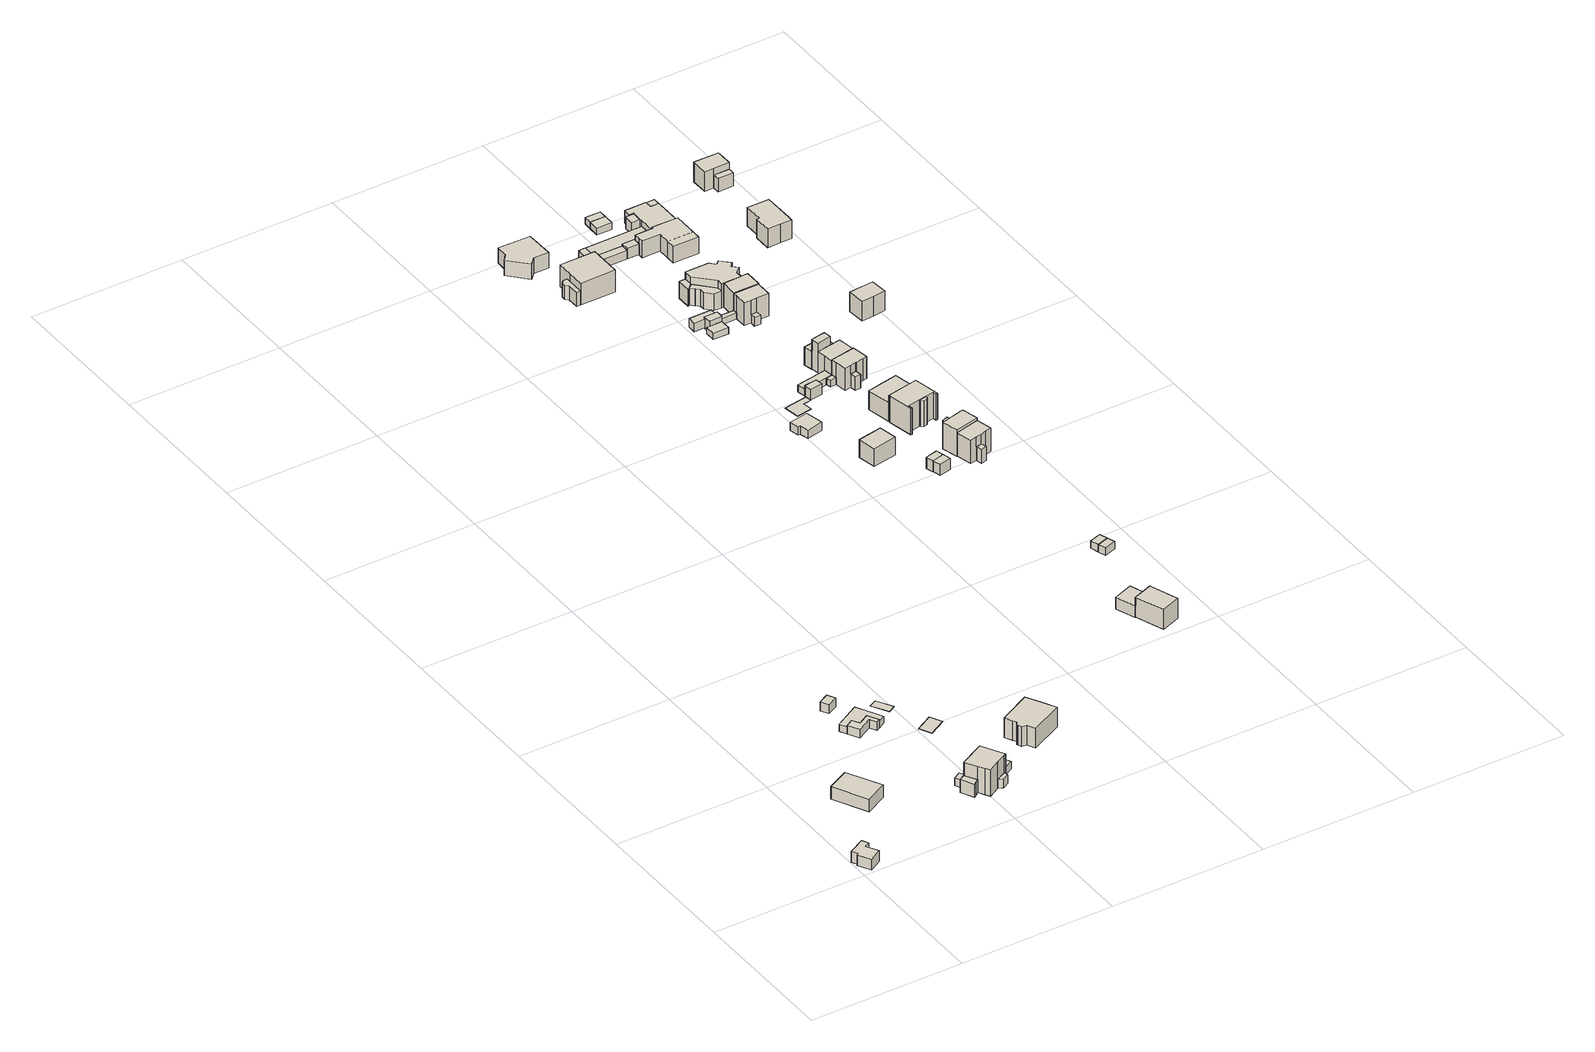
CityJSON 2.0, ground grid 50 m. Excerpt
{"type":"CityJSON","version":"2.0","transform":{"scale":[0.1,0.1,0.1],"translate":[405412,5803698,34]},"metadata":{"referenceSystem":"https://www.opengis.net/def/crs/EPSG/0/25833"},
"CityObjects":{
"building1":{"type":"Building","attributes":{"Gemeindeschluessel":"11000009","BezugspunktDach":"2200","function":"31001_1010","measuredHeight":3.63,"storeysAboveGround":1},"address":[{"country":"Germany","locality":"Berlin","thoroughfareNumber":"206","thoroughfareName":"Waldstraße"}],"geometry":[{"type":"Solid","lod":"1","boundaries":[[[[0,1,2,3,4,5,6,7]],[[8,9,10,11,12,13,14,15]],[[8,15,7,6]],[[9,8,6,5]],[[10,9,5,4]],[[11,10,4,3]],[[12,11,3,2]],[[13,12,2,1]],[[14,13,1,0]],[[15,14,0,7]]]]}]},
"building2":{"type":"Building","attributes":{"Gemeindeschluessel":"11000009","BezugspunktDach":"2200","function":"31001_1010","measuredHeight":5.24,"storeysAboveGround":1},"address":[{"country":"Germany","locality":"Berlin","thoroughfareNumber":"202A","thoroughfareName":"Waldstraße"}],"geometry":[{"type":"Solid","lod":"1","boundaries":[[[[16,17,18,19]],[[20,21,22,23]],[[20,23,19,18]],[[21,20,18,17]],[[22,21,17,16]],[[23,22,16,19]]]]}]},
"building3":{"type":"Building","attributes":{"Gemeindeschluessel":"11000009","BezugspunktDach":"2200","function":"51009_1610","measuredHeight":2.71,"storeysAboveGround":0},"address":[{"country":"Germany","locality":"Berlin"}],"geometry":[{"type":"Solid","lod":"1","boundaries":[[[[24,25,26,27]],[[28,29,30,31]],[[28,31,27,26]],[[29,28,26,25]],[[30,29,25,24]],[[31,30,24,27]]]]}]},
"building4":{"type":"Building","attributes":{"Gemeindeschluessel":"11000009","BezugspunktDach":"2200","function":"51009_1610","measuredHeight":2.92,"storeysAboveGround":0},"address":[{"country":"Germany","locality":"Berlin"}],"geometry":[{"type":"Solid","lod":"1","boundaries":[[[[32,33,34,35,36,37,38,39]],[[40,41,42,43,44,45,46,47]],[[40,47,39,38]],[[41,40,38,37]],[[42,41,37,36]],[[43,42,36,35]],[[44,43,35,34]],[[45,44,34,33]],[[46,45,33,32]],[[47,46,32,39]]]]}]},
"building5":{"type":"Building","attributes":{"Gemeindeschluessel":"11000009","function":"31001_1010"},"address":[{"country":"Germany","locality":"Berlin","thoroughfareNumber":"202","thoroughfareName":"Waldstraße"}],"children":["building5-1","building5-2","building5-3"]},
"building5-1":{"type":"BuildingPart","attributes":{"BezugspunktDach":"2200","measuredHeight":10.63,"storeysAboveGround":2},"parents":["building5"],"geometry":[{"type":"MultiSurface","lod":"1","boundaries":[[[48,49,50,51,52,53,54,55,56,57,58]],[[29,59,60,61,62,63,64,65,66,67,30]],[[29,30,58,57]],[[59,29,57,56]],[[60,59,56,55]],[[61,60,55,54]],[[62,61,54,53]],[[68,69,53,52]],[[63,62,70,71]],[[64,63,52,51]],[[65,64,51,50]],[[66,65,50,49]],[[67,66,49,48]],[[72,73,67,30,74,30,67,48,58]],[[71,70,69,68]],[[74,30,67,73,72]]]}]},
"building5-2":{"type":"BuildingPart","attributes":{"BezugspunktDach":"2200","measuredHeight":3,"storeysAboveGround":2},"parents":["building5"],"geometry":[{"type":"MultiSurface","lod":"1","boundaries":[[[75,76,69,77]],[[70,78,79,80]],[[80,77,68,71]],[[78,70,69,76]],[[79,78,76,75]],[[80,79,75,77]],[[71,68,69,70]]]}]},
"building5-3":{"type":"BuildingPart","attributes":{"BezugspunktDach":"2200","measuredHeight":6,"storeysAboveGround":2},"parents":["building5"],"geometry":[{"type":"Solid","lod":"1","boundaries":[[[[81,82,73,72,83]],[[30,67,84,85,86]],[[30,86,83,72]],[[84,67,73,82]],[[85,84,82,81]],[[86,85,81,83]],[[30,72,73,67]]]]}]},
"building6":{"type":"Building","attributes":{"Gemeindeschluessel":"11000009","BezugspunktDach":"2200","function":"31001_2000","measuredHeight":2.37,"storeysAboveGround":1},"address":[{"country":"Germany","locality":"Berlin","thoroughfareNumber":"2 (2)","thoroughfareName":"Hirtenfließ"}],"geometry":[{"type":"Solid","lod":"1","boundaries":[[[[87,88,89,90,91,92,93,94]],[[95,96,43,42,41,40,47,97]],[[95,97,94,93]],[[96,95,93,92]],[[43,96,92,91]],[[42,43,91,90]],[[41,42,90,89]],[[40,41,89,88]],[[47,40,88,87]],[[97,47,87,94]]]]}]},
"building7":{"type":"Building","attributes":{"Gemeindeschluessel":"11000009","BezugspunktDach":"2200","function":"31001_2000","measuredHeight":3,"storeysAboveGround":1},"address":[{"country":"Germany","locality":"Berlin","thoroughfareNumber":"2 (4)","thoroughfareName":"Hirtenfließ"}],"geometry":[{"type":"Solid","lod":"1","boundaries":[[[[98,99,100,101]],[[102,103,104,105]],[[102,105,101,100]],[[103,102,100,99]],[[104,103,99,98]],[[105,104,98,101]]]]}]},
"building8":{"type":"Building","attributes":{"Gemeindeschluessel":"11000009","BezugspunktDach":"2200","function":"31001_2463","measuredHeight":2.67,"storeysAboveGround":1},"address":[{"country":"Germany","locality":"Berlin","thoroughfareNumber":"202 (1)","thoroughfareName":"Waldstraße"}],"geometry":[{"type":"Solid","lod":"1","boundaries":[[[[106,107,108,109]],[[110,111,112,113]],[[110,113,109,108]],[[111,110,108,107]],[[112,111,107,106]],[[113,112,106,109]]]]}]},
"building9":{"type":"Building","attributes":{"Gemeindeschluessel":"11000009","BezugspunktDach":"2200","function":"31001_2000","measuredHeight":0.127,"storeysAboveGround":1},"address":[{"country":"Germany","locality":"Berlin","thoroughfareNumber":"2 (3)","thoroughfareName":"Hirtenfließ"}],"geometry":[{"type":"Solid","lod":"1","boundaries":[[[[114,115,116,117]],[[118,119,120,121]],[[118,121,117,116]],[[119,118,116,115]],[[120,119,115,114]],[[121,120,114,117]]]]}]},
"building10":{"type":"Building","attributes":{"Gemeindeschluessel":"11000009","BezugspunktDach":"2200","function":"31001_1010","measuredHeight":0.191,"storeysAboveGround":1},"address":[{"country":"Germany","locality":"Berlin","thoroughfareNumber":"200","thoroughfareName":"Waldstraße"}],"geometry":[{"type":"Solid","lod":"1","boundaries":[[[[122,123,124,125]],[[126,127,128,129]],[[126,129,125,124]],[[127,126,124,123]],[[128,127,123,122]],[[129,128,122,125]]]]}]},
"building11":{"type":"Building","attributes":{"Gemeindeschluessel":"11000009","BezugspunktDach":"2200","function":"31001_1010","measuredHeight":8.67,"storeysAboveGround":1},"address":[{"country":"Germany","locality":"Berlin","thoroughfareNumber":"200A","thoroughfareName":"Waldstraße"}],"geometry":[{"type":"Solid","lod":"1","boundaries":[[[[130,131,132,133,134,135,136,137,138,139,140,141]],[[142,143,144,145,146,147,148,149,150,151,152,153]],[[142,153,141,140]],[[143,142,140,139]],[[144,143,139,138]],[[145,144,138,137]],[[146,145,137,136]],[[147,146,136,135]],[[148,147,135,134]],[[149,148,134,133]],[[150,149,133,132]],[[151,150,132,131]],[[152,151,131,130]],[[153,152,130,141]]]]}]},
"building12":{"type":"Building","attributes":{"Gemeindeschluessel":"11000009","function":"31001_2423"},"address":[{"country":"Germany","locality":"Berlin","thoroughfareNumber":"198","thoroughfareName":"Waldstraße"}],"children":["building12-1","building12-2"]},
"building12-1":{"type":"BuildingPart","attributes":{"BezugspunktDach":"2200","measuredHeight":6.82,"storeysAboveGround":2},"parents":["building12"],"geometry":[{"type":"MultiSurface","lod":"1","boundaries":[[[154,155,156,157]],[[158,159,160,161]],[[162,163,157,156]],[[159,158,156,155]],[[160,159,155,154]],[[161,160,154,157]],[[164,158,161,163,162]]]}]},
"building12-2":{"type":"BuildingPart","attributes":{"BezugspunktDach":"2200","measuredHeight":3.92,"storeysAboveGround":2},"parents":["building12"],"geometry":[{"type":"MultiSurface","lod":"1","boundaries":[[[163,162,165,166]],[[167,168,169,170]],[[167,170,166,165]],[[168,167,165,162]],[[169,168,158,161]],[[170,169,163,166]],[[161,158,162,163]]]}]},
"building13":{"type":"Building","attributes":{"Gemeindeschluessel":"11000009","BezugspunktDach":"2200","function":"31001_2000","measuredHeight":2.81,"storeysAboveGround":1},"address":[{"country":"Germany","locality":"Berlin","thoroughfareNumber":"21A (1)","thoroughfareName":"Fichtengrund"}],"geometry":[{"type":"Solid","lod":"1","boundaries":[[[[171,172,173,174,175,176]],[[177,178,179,180,181,182]],[[177,182,176,175]],[[178,177,175,174]],[[179,178,174,173]],[[180,179,173,172]],[[181,180,172,171]],[[182,181,171,176]]]]}]},
"building14":{"type":"Building","attributes":{"Gemeindeschluessel":"11000009","BezugspunktDach":"2200","function":"31001_2463","measuredHeight":6.1,"storeysAboveGround":1},"address":[{"country":"Germany","locality":"Berlin","thoroughfareNumber":"22 (1)","thoroughfareName":"Fichtengrund"}],"geometry":[{"type":"Solid","lod":"1","boundaries":[[[[183,184,185,186]],[[187,188,189,190]],[[187,190,186,185]],[[188,187,185,184]],[[189,188,184,183]],[[190,189,183,186]]]]}]},
"building15":{"type":"Building","attributes":{"Gemeindeschluessel":"11000009","BezugspunktDach":"2200","function":"31001_1010","measuredHeight":5.32,"storeysAboveGround":1},"address":[{"country":"Germany","locality":"Berlin","thoroughfareNumber":"16A","thoroughfareName":"Fichtengrund"}],"geometry":[{"type":"Solid","lod":"1","boundaries":[[[[191,192,193,194,195,196,197]],[[198,199,200,201,202,203,204]],[[198,204,197,196]],[[199,198,196,195]],[[200,199,195,194]],[[201,200,194,193]],[[202,201,193,192]],[[203,202,192,191]],[[204,203,191,197]]]]}]},
"building16":{"type":"Building","attributes":{"Gemeindeschluessel":"11000009","BezugspunktDach":"2200","function":"31001_2000","measuredHeight":0.109,"storeysAboveGround":1},"address":[{"country":"Germany","locality":"Berlin","thoroughfareNumber":"21 (2)","thoroughfareName":"Fichtengrund"}],"geometry":[{"type":"Solid","lod":"1","boundaries":[[[[205,206,207,208,209,210]],[[211,212,213,214,215,216]],[[211,216,210,209]],[[212,211,209,208]],[[213,212,208,207]],[[214,213,207,206]],[[215,214,206,205]],[[216,215,205,210]]]]}]},
"building17":{"type":"Building","attributes":{"Gemeindeschluessel":"11000009","BezugspunktDach":"2200","function":"31001_2000","measuredHeight":4.92,"storeysAboveGround":1},"address":[{"country":"Germany","locality":"Berlin","thoroughfareNumber":"23 (1)","thoroughfareName":"Fichtengrund"}],"geometry":[{"type":"Solid","lod":"1","boundaries":[[[[217,218,219,220]],[[221,222,223,224]],[[221,224,220,219]],[[222,221,219,218]],[[223,222,218,217]],[[224,223,217,220]]]]}]},
"building18":{"type":"Building","attributes":{"Gemeindeschluessel":"11000009","BezugspunktDach":"2200","function":"31001_2000","measuredHeight":4.8,"storeysAboveGround":1},"address":[{"country":"Germany","locality":"Berlin","thoroughfareNumber":"22A (1)","thoroughfareName":"Fichtengrund"}],"geometry":[{"type":"Solid","lod":"1","boundaries":[[[[225,226,227,228]],[[229,230,231,232]],[[229,232,228,227]],[[230,229,227,226]],[[231,230,226,225]],[[232,231,225,228]]]]}]},
"building19":{"type":"Building","attributes":{"Gemeindeschluessel":"11000009","BezugspunktDach":"2200","function":"31001_2000","measuredHeight":2.54,"storeysAboveGround":1},"address":[{"country":"Germany","locality":"Berlin","thoroughfareNumber":"24 (1)","thoroughfareName":"Fichtengrund"}],"geometry":[{"type":"Solid","lod":"1","boundaries":[[[[233,234,235,236]],[[237,238,239,240]],[[237,240,236,235]],[[238,237,235,234]],[[239,238,234,233]],[[240,239,233,236]]]]}]},
"building20":{"type":"Building","attributes":{"Gemeindeschluessel":"11000009","BezugspunktDach":"2200","function":"31001_2000","measuredHeight":2.63,"storeysAboveGround":1},"address":[{"country":"Germany","locality":"Berlin","thoroughfareNumber":"25 (1)","thoroughfareName":"Fichtengrund"}],"geometry":[{"type":"Solid","lod":"1","boundaries":[[[[241,242,234,233]],[[243,244,245,246]],[[243,246,233,234]],[[244,243,234,242]],[[245,244,242,241]],[[246,245,241,233]]]]}]},
"building21":{"type":"Building","attributes":{"Gemeindeschluessel":"11000009","function":"31001_1010"},"address":[{"country":"Germany","locality":"Berlin","thoroughfareNumber":"17A","thoroughfareName":"Fichtengrund"}],"children":["building21-1","building21-2"]},
"building21-1":{"type":"BuildingPart","attributes":{"BezugspunktDach":"2200","measuredHeight":9.99,"storeysAboveGround":1},"parents":["building21"],"geometry":[{"type":"Solid","lod":"1","boundaries":[[[[247,248,249,250,251,252]],[[253,254,255,256,257,258]],[[259,260,258,252,251]],[[254,253,261,262,259,251,250]],[[255,254,250,249]],[[256,255,249,248]],[[257,256,248,247]],[[258,257,247,252]],[[253,258,260,259]],[[259,262,261,253]]]]}]},
"building21-2":{"type":"BuildingPart","attributes":{"BezugspunktDach":"2200","measuredHeight":4.88,"storeysAboveGround":1},"parents":["building21"],"geometry":[{"type":"MultiSurface","lod":"1","boundaries":[[[263,264,260,262,265,266,267]],[[268,269,261,258,270,271,272]],[[268,272,267,266]],[[269,268,266,265]],[[261,269,265,262]],[[270,258,260,264]],[[271,270,264,263]],[[272,271,263,267]],[[258,253,259,260]],[[261,262,259,253]]]}]},
"building22":{"type":"Building","attributes":{"Gemeindeschluessel":"11000009","BezugspunktDach":"2200","function":"31001_2000","measuredHeight":4.64,"storeysAboveGround":1},"address":[{"country":"Germany","locality":"Berlin","thoroughfareNumber":"21 (3)","thoroughfareName":"Fichtengrund"}],"geometry":[{"type":"Solid","lod":"1","boundaries":[[[[273,274,275,276,277]],[[278,279,280,281,282]],[[278,282,277,276]],[[279,278,276,275]],[[280,279,275,274]],[[281,280,274,273]],[[282,281,273,277]]]]}]},
"building23":{"type":"Building","attributes":{"Gemeindeschluessel":"11000009","BezugspunktDach":"2200","function":"31001_2000","measuredHeight":2.38,"storeysAboveGround":1},"address":[{"country":"Germany","locality":"Berlin","thoroughfareNumber":"20 (1)","thoroughfareName":"Fichtengrund"}],"geometry":[{"type":"Solid","lod":"1","boundaries":[[[[283,284,285,286,287,288]],[[289,290,291,278,282,292]],[[289,292,288,287]],[[290,289,287,286]],[[291,290,286,285]],[[278,291,285,284]],[[282,278,284,283]],[[292,282,283,288]]]]}]},
"building24":{"type":"Building","attributes":{"Gemeindeschluessel":"11000009","BezugspunktDach":"2200","function":"31001_2000","measuredHeight":2.13,"storeysAboveGround":1},"address":[{"country":"Germany","locality":"Berlin","thoroughfareNumber":"19 (1)","thoroughfareName":"Fichtengrund"}],"geometry":[{"type":"Solid","lod":"1","boundaries":[[[[293,294,295,296,297]],[[298,299,300,301,302]],[[298,302,297,296]],[[299,298,296,295]],[[300,299,295,294]],[[301,300,294,293]],[[302,301,293,297]]]]}]},
"building25":{"type":"Building","attributes":{"Gemeindeschluessel":"11000009","BezugspunktDach":"2200","function":"31001_2143","measuredHeight":4.57,"storeysAboveGround":1},"address":[{"country":"Germany","locality":"Berlin","thoroughfareNumber":"18 (2)","thoroughfareName":"Fichtengrund"}],"geometry":[{"type":"Solid","lod":"1","boundaries":[[[[303,304,305,306]],[[307,308,309,310]],[[307,310,306,305]],[[308,307,305,304]],[[309,308,304,303]],[[310,309,303,306]]]]}]},
"building26":{"type":"Building","attributes":{"Gemeindeschluessel":"11000009","BezugspunktDach":"2200","function":"31001_2000","measuredHeight":4.82,"storeysAboveGround":1},"address":[{"country":"Germany","locality":"Berlin","thoroughfareNumber":"19 (2)","thoroughfareName":"Fichtengrund"}],"geometry":[{"type":"Solid","lod":"1","boundaries":[[[[311,312,313,314,315,316]],[[317,318,319,320,300,299]],[[317,299,316,315]],[[318,317,315,314]],[[319,318,314,313]],[[320,319,313,312]],[[300,320,312,311]],[[299,300,311,316]]]]}]},
"building27":{"type":"Building","attributes":{"Gemeindeschluessel":"11000009","BezugspunktDach":"2200","function":"31001_2000","measuredHeight":2.32,"storeysAboveGround":1},"address":[{"country":"Germany","locality":"Berlin","thoroughfareNumber":"21 (1)","thoroughfareName":"Fichtengrund"}],"geometry":[{"type":"Solid","lod":"1","boundaries":[[[[321,322,286,285]],[[323,324,325,326]],[[323,326,285,286]],[[324,323,286,322]],[[325,324,322,321]],[[326,325,321,285]]]]}]},
"building28":{"type":"Building","attributes":{"Gemeindeschluessel":"11000009","function":"31001_1010"},"address":[{"country":"Germany","locality":"Berlin","thoroughfareNumber":"23","thoroughfareName":"Fichtengrund"}],"children":["building28-1","building28-2"]},
"building28-1":{"type":"BuildingPart","attributes":{"BezugspunktDach":"2200","measuredHeight":10.49,"storeysAboveGround":2},"parents":["building28"],"geometry":[{"type":"MultiSurface","lod":"1","boundaries":[[[327,328,329,330,331,332,333]],[[334,335,336,337,338,339,340]],[[334,340,333,332]],[[335,334,332,331]],[[336,335,331,330]],[[337,336,330,329]],[[341,342,343,329,328]],[[339,338,328,327]],[[340,339,327,333]],[[338,337,343,342,341]]]}]},
"building28-2":{"type":"BuildingPart","attributes":{"BezugspunktDach":"2200","measuredHeight":4.82,"storeysAboveGround":2},"parents":["building28"],"geometry":[{"type":"MultiSurface","lod":"1","boundaries":[[[344,345,346,342,341]],[[347,348,349,350,351]],[[347,351,338,337,342]],[[348,347,342,346]],[[349,348,346,345]],[[350,349,345,344]],[[351,350,344,341]],[[341,342,337,338]]]}]},
"building29":{"type":"Building","attributes":{"Gemeindeschluessel":"11000009","BezugspunktDach":"2200","function":"51009_1610","measuredHeight":2.43,"storeysAboveGround":0},"address":[{"country":"Germany","locality":"Berlin"}],"geometry":[{"type":"Solid","lod":"1","boundaries":[[[[352,353,354,355]],[[356,357,358,359]],[[356,359,355,354]],[[357,356,354,353]],[[358,357,353,352]],[[359,358,352,355]]]]}]},
"building30":{"type":"Building","attributes":{"Gemeindeschluessel":"11000009","function":"31001_1010"},"address":[{"country":"Germany","locality":"Berlin","thoroughfareNumber":"22A","thoroughfareName":"Fichtengrund"}],"children":["building30-1","building30-2"]},
"building30-1":{"type":"BuildingPart","attributes":{"BezugspunktDach":"2200","measuredHeight":10.19,"storeysAboveGround":2},"parents":["building30"],"geometry":[{"type":"MultiSurface","lod":"1","boundaries":[[[360,361,362,363,364,365,366,367]],[[368,369,370,371,372,373,374,375]],[[368,375,367,366]],[[376,377,378,379,369,368,366,365]],[[370,369,365,364],[380,381,376,379]],[[371,370,364,363]],[[372,371,363,362]],[[373,372,362,361]],[[374,373,361,360]],[[375,374,360,367]],[[379,378,377,376]],[[376,381,380,379]]]}]},
"building30-2":{"type":"BuildingPart","attributes":{"BezugspunktDach":"2200","measuredHeight":7.69,"storeysAboveGround":2},"parents":["building30"],"geometry":[{"type":"MultiSurface","lod":"1","boundaries":[[[377,381,382,383,384]],[[385,386,380,378,387]],[[385,387,384,383]],[[386,385,383,382]],[[380,386,382,381]],[[387,378,377,384]],[[379,376,377,378]],[[380,381,376,379]]]}]},
"building31":{"type":"Building","attributes":{"Gemeindeschluessel":"11000009","function":"31001_1010"},"address":[{"country":"Germany","locality":"Berlin","thoroughfareNumber":"22","thoroughfareName":"Fichtengrund"}],"children":["building31-1","building31-2"]},
"building31-1":{"type":"BuildingPart","attributes":{"BezugspunktDach":"2200","measuredHeight":9,"storeysAboveGround":2},"parents":["building31"],"geometry":[{"type":"MultiSurface","lod":"1","boundaries":[[[388,389,390,391,392,393,394,395,396,397,398,399,400,401]],[[402,403,404,405,406,407,408,409,410,411,412,413,414,415]],[[402,415,401,400]],[[403,402,400,399]],[[404,403,399,398]],[[405,404,398,397]],[[406,405,397,396]],[[407,406,396,395]],[[408,407,395,394]],[[409,408,416,417]],[[410,409,393,392]],[[411,410,392,391]],[[412,411,391,390]],[[413,412,390,389]],[[414,413,389,388]],[[415,414,388,401]],[[417,416,394,393]]]}]},
"building31-2":{"type":"BuildingPart","attributes":{"BezugspunktDach":"2200","measuredHeight":8.79,"storeysAboveGround":2},"parents":["building31"],"geometry":[{"type":"MultiSurface","lod":"1","boundaries":[[[418,419,420,421,394,393]],[[416,422,423,424,425,417]],[[422,416,394,421]],[[423,422,421,420]],[[424,423,420,419]],[[425,424,419,418]],[[417,425,418,393]],[[416,417,393,394,426]]]}]},
"building32":{"type":"Building","attributes":{"Gemeindeschluessel":"11000009","BezugspunktDach":"2200","function":"31001_1010","measuredHeight":9.12,"storeysAboveGround":2},"address":[{"country":"Germany","locality":"Berlin","thoroughfareNumber":"21A","thoroughfareName":"Fichtengrund"}],"geometry":[{"type":"Solid","lod":"1","boundaries":[[[[427,428,429,430,431]],[[432,433,402,415,434]],[[432,434,431,430]],[[433,432,430,429]],[[402,433,429,428]],[[415,402,428,427]],[[434,415,427,431]]]]}]},
"building33":{"type":"Building","attributes":{"Gemeindeschluessel":"11000009","BezugspunktDach":"2200","function":"51009_1610","measuredHeight":2.13,"storeysAboveGround":0},"address":[{"country":"Germany","locality":"Berlin"}],"geometry":[{"type":"Solid","lod":"1","boundaries":[[[[435,436,437,438]],[[439,440,441,442]],[[439,442,438,437]],[[440,439,437,436]],[[441,440,436,435]],[[442,441,435,438]]]]}]},
"building34":{"type":"Building","attributes":{"Gemeindeschluessel":"11000009","BezugspunktDach":"2200","function":"51009_1610","measuredHeight":5.83,"storeysAboveGround":0},"address":[{"country":"Germany","locality":"Berlin"}],"geometry":[{"type":"Solid","lod":"1","boundaries":[[[[443,444,445,446,447]],[[448,449,450,451,452]],[[448,452,447,446]],[[449,448,446,445]],[[450,449,445,444]],[[451,450,444,443]],[[452,451,443,447]]]]}]},
"building35":{"type":"Building","attributes":{"Gemeindeschluessel":"11000009","function":"31001_1010"},"address":[{"country":"Germany","locality":"Berlin","thoroughfareNumber":"21","thoroughfareName":"Fichtengrund"}],"children":["building35-1","building35-2"]},
"building35-1":{"type":"BuildingPart","attributes":{"BezugspunktDach":"2200","measuredHeight":10.26,"storeysAboveGround":2},"parents":["building35"],"geometry":[{"type":"MultiSurface","lod":"1","boundaries":[[[453,454,455,456,457,458,459,460,461]],[[462,463,464,465,466,467,468,469,290]],[[462,290,461,460]],[[463,462,460,459]],[[464,463,459,458]],[[465,464,458,457]],[[466,465,457,456]],[[470,471,456,455]],[[468,467,455,454]],[[469,468,454,453]],[[290,469,453,461]],[[467,466,471,470]]]}]},
"building35-2":{"type":"BuildingPart","attributes":{"BezugspunktDach":"2200","measuredHeight":4.59,"storeysAboveGround":2},"parents":["building35"],"geometry":[{"type":"Solid","lod":"1","boundaries":[[[[472,473,471,470]],[[466,474,475,467]],[[474,466,471,473]],[[475,474,473,472]],[[467,475,472,470]],[[466,467,470,471]]]]}]},
"building36":{"type":"Building","attributes":{"Gemeindeschluessel":"11000009","BezugspunktDach":"2200","function":"31001_2000","measuredHeight":3.02,"storeysAboveGround":1},"address":[{"country":"Germany","locality":"Berlin","thoroughfareNumber":"17 (2)","thoroughfareName":"Fichtengrund"}],"geometry":[{"type":"Solid","lod":"1","boundaries":[[[[476,477,478,479]],[[357,480,481,482]],[[357,482,479,478]],[[480,357,478,477]],[[481,480,477,476]],[[482,481,476,479]]]]}]},
"building37":{"type":"Building","attributes":{"Gemeindeschluessel":"11000009","function":"31001_1010"},"address":[{"country":"Germany","locality":"Berlin","thoroughfareNumber":"20","thoroughfareName":"Fichtengrund"}],"children":["building37-1","building37-2","building37-3","building37-4"]},
"building37-1":{"type":"BuildingPart","attributes":{"BezugspunktDach":"2200","measuredHeight":10.16,"storeysAboveGround":2},"parents":["building37"],"geometry":[{"type":"MultiSurface","lod":"1","boundaries":[[[483,484,485,486,487,488]],[[489,490,462,290,289,491]],[[492,493,489,487,486]],[[462,490,486,485]],[[290,462,485,484]],[[289,290,484,483]],[[491,289,483,488]],[[488,487,489,491]],[[494,490,489,493,492]]]}]},
"building37-2":{"type":"BuildingPart","attributes":{"BezugspunktDach":"2200","measuredHeight":10.16,"storeysAboveGround":2},"parents":["building37"],"geometry":[{"type":"MultiSurface","lod":"1","boundaries":[[[495,496,497,498]],[[499,489,491,500]],[[501,502,500,498,497]],[[489,493,503,499,497,496]],[[488,487,496,495]],[[500,491,495,498]],[[499,500,502,501]],[[499,503,493,489]],[[504,491,489,487,488]]]}]},
"building37-3":{"type":"BuildingPart","attributes":{"BezugspunktDach":"2200","measuredHeight":6.11,"storeysAboveGround":2},"parents":["building37"],"geometry":[{"type":"MultiSurface","lod":"1","boundaries":[[[502,501,505,506]],[[507,508,509,510]],[[507,510,506,505]],[[503,511,505,501]],[[509,508,501,499,500,502]],[[510,509,502,506]],[[508,507,511,503]],[[502,500,499,501]]]}]},
"building37-4":{"type":"BuildingPart","attributes":{"BezugspunktDach":"2200","measuredHeight":4.79,"storeysAboveGround":2},"parents":["building37"],"geometry":[{"type":"MultiSurface","lod":"1","boundaries":[[[493,492,511,503]],[[507,512,513,508]],[[512,507,511,492]],[[513,512,490,489]],[[508,513,489,499,503]],[[507,508,503,511]],[[489,490,492,493]],[[493,503,499,489]]]}]},
"building38":{"type":"Building","attributes":{"Gemeindeschluessel":"11000009","function":"31001_1010"},"address":[{"country":"Germany","locality":"Berlin","thoroughfareNumber":"19","thoroughfareName":"Fichtengrund"}],"children":["building38-1","building38-2"]},
"building38-1":{"type":"BuildingPart","attributes":{"BezugspunktDach":"2200","measuredHeight":10.42,"storeysAboveGround":2},"parents":["building38"],"geometry":[{"type":"MultiSurface","lod":"1","boundaries":[[[514,515,516,517,518,519,520]],[[521,522,523,524,525,526,527]],[[521,527,520,519]],[[522,521,519,518]],[[523,522,518,517]],[[524,523,517,516]],[[525,524,516,515]],[[528,529,530,515,514]],[[526,525,526,528]],[[527,526,514,520]],[[530,529,528,526,525]]]}]},
"building38-2":{"type":"BuildingPart","attributes":{"BezugspunktDach":"2200","measuredHeight":3,"storeysAboveGround":2},"parents":["building38"],"geometry":[{"type":"Solid","lod":"1","boundaries":[[[[531,529,528,532]],[[526,525,533,534]],[[526,534,532,528]],[[533,525,529,531]],[[534,533,531,532]],[[526,528,529,525]]]]}]},
"building39":{"type":"Building","attributes":{"Gemeindeschluessel":"11000009","function":"31001_1010"},"address":[{"country":"Germany","locality":"Berlin","thoroughfareNumber":"18","thoroughfareName":"Fichtengrund"}],"children":["building39-1","building39-2","building39-3"]},
"building39-1":{"type":"BuildingPart","attributes":{"BezugspunktDach":"2200","measuredHeight":8.24,"storeysAboveGround":2},"parents":["building39"],"geometry":[{"type":"MultiSurface","lod":"1","boundaries":[[[535,536,537,538,539,540,541,542,543,544,545,546,547,548]],[[549,550,551,552,553,554,555,556,557,558,559,560,450,449]],[[549,449,548,547]],[[550,549,547,546]],[[551,550,546,545]],[[552,551,545,544]],[[553,552,544,543]],[[554,553,543,542]],[[555,554,542,541]],[[561,562,541,540]],[[556,555,563,564,565]],[[557,556,564,566,567,561,540,539]],[[558,557,539,538]],[[559,558,538,537]],[[568,569,559,537,536]],[[444,568,536,535]],[[449,450,535,548]],[[565,564,563,562,561]],[[561,567,566,564]],[[560,559,569,568]],[[450,560,568,444]]]}]},
"building39-2":{"type":"BuildingPart","attributes":{"BezugspunktDach":"2200","measuredHeight":5.83,"storeysAboveGround":2},"parents":["building39"],"geometry":[{"type":"Solid","lod":"1","boundaries":[[[[570,571,572,573,574,569,568,444,443]],[[450,560,559,575,576,577,578,579,451]],[[450,451,443,444]],[[575,559,569,574]],[[576,575,574,573]],[[577,576,573,572]],[[578,577,572,571]],[[579,578,571,570]],[[451,579,570,443]],[[444,568,560,450]],[[559,560,568,569]]]]}]},
"building39-3":{"type":"BuildingPart","attributes":{"BezugspunktDach":"2200","measuredHeight":5.76,"storeysAboveGround":2},"parents":["building39"],"geometry":[{"type":"Solid","lod":"1","boundaries":[[[[580,562,561,567]],[[564,563,581,566]],[[581,563,562,580]],[[566,581,580,567]],[[566,567,561,564]],[[563,564,561,562]]]]}]},
"building40":{"type":"Building","attributes":{"Gemeindeschluessel":"11000009","BezugspunktDach":"2200","function":"31001_2000","measuredHeight":2.44,"storeysAboveGround":1},"address":[{"country":"Germany","locality":"Berlin","thoroughfareNumber":"16 (2)","thoroughfareName":"Fichtengrund"}],"geometry":[{"type":"Solid","lod":"1","boundaries":[[[[582,583,584,585,354,353]],[[356,586,587,588,480,357]],[[356,357,353,354]],[[586,356,354,585]],[[587,586,585,584]],[[588,587,584,583]],[[480,588,583,582]],[[357,480,582,353]]]]}]},
"building41":{"type":"Building","attributes":{"Gemeindeschluessel":"11000009","BezugspunktDach":"2200","function":"31001_2000","measuredHeight":4.56,"storeysAboveGround":1},"address":[{"country":"Germany","locality":"Berlin","thoroughfareNumber":"17 (1)","thoroughfareName":"Fichtengrund"}],"geometry":[{"type":"Solid","lod":"1","boundaries":[[[[589,590,591,592]],[[593,594,595,596]],[[593,596,592,591]],[[594,593,591,590]],[[595,594,590,589]],[[596,595,589,592]]]]}]},
"building42":{"type":"Building","attributes":{"Gemeindeschluessel":"11000009","BezugspunktDach":"2200","function":"31001_1010","measuredHeight":8.18,"storeysAboveGround":2},"address":[{"country":"Germany","locality":"Berlin","thoroughfareNumber":"18 (1)","thoroughfareName":"Fichtengrund"}],"geometry":[{"type":"Solid","lod":"1","boundaries":[[[[597,598,599,539,538,600]],[[601,602,603,604,605,440]],[[601,440,600,538]],[[602,601,538,539]],[[603,602,539,599]],[[604,603,599,598]],[[605,604,598,597]],[[440,605,597,600]]]]}]},
"building43":{"type":"Building","attributes":{"Gemeindeschluessel":"11000009","BezugspunktDach":"2200","function":"31001_2000","measuredHeight":2.25,"storeysAboveGround":1},"address":[{"country":"Germany","locality":"Berlin","thoroughfareNumber":"16 (1)","thoroughfareName":"Fichtengrund"}],"geometry":[{"type":"Solid","lod":"1","boundaries":[[[[606,607,608,609]],[[610,611,612,613]],[[610,613,609,608]],[[611,610,608,607]],[[612,611,607,606]],[[613,612,606,609]]]]}]},
"building44":{"type":"Building","attributes":{"Gemeindeschluessel":"11000009","BezugspunktDach":"2200","function":"51009_1610","measuredHeight":2.23,"storeysAboveGround":0},"address":[{"country":"Germany","locality":"Berlin"}],"geometry":[{"type":"Solid","lod":"1","boundaries":[[[[607,614,615,608]],[[616,617,611,610]],[[616,610,608,615]],[[617,616,615,614]],[[611,617,614,607]],[[610,611,607,608]]]]}]},
"building45":{"type":"Building","attributes":{"Gemeindeschluessel":"11000009","function":"31001_1010"},"address":[{"country":"Germany","locality":"Berlin","thoroughfareNumber":"17","thoroughfareName":"Fichtengrund"}],"children":["building45-1","building45-2","building45-3"]},
"building45-1":{"type":"BuildingPart","attributes":{"BezugspunktDach":"2200","measuredHeight":5.64,"storeysAboveGround":2},"parents":["building45"],"geometry":[{"type":"Solid","lod":"1","boundaries":[[[[618,619,620,621,622,623,624,625,626,627,628]],[[629,630,631,632,633,634,635,636,637,638,639]],[[629,639,628,627]],[[630,629,627,626]],[[631,630,626,625]],[[632,631,625,624]],[[633,632,624,623]],[[634,633,623,622]],[[635,634,622,621]],[[636,635,621,620]],[[637,636,620,619]],[[638,637,619,618]],[[639,638,618,628]]]]}]},
"building45-2":{"type":"BuildingPart","attributes":{"BezugspunktDach":"2200","measuredHeight":5.56,"storeysAboveGround":2},"parents":["building45"],"geometry":[{"type":"Solid","lod":"1","boundaries":[[[[621,622,619,620]],[[640,641,642,643]],[[640,643,620,619]],[[641,640,619,622]],[[642,641,622,621]],[[643,642,621,620]]]]}]},
"building45-3":{"type":"BuildingPart","attributes":{"BezugspunktDach":"2200","measuredHeight":2.17,"storeysAboveGround":2},"parents":["building45"],"geometry":[{"type":"Solid","lod":"1","boundaries":[[[[644,645,646,647,648]],[[649,650,651,652,653]],[[649,653,648,647]],[[650,649,647,646]],[[651,650,646,645]],[[652,651,645,644]],[[653,652,644,648]]]]}]},
"building46":{"type":"Building","attributes":{"Gemeindeschluessel":"11000009","BezugspunktDach":"2200","function":"51009_1610","measuredHeight":3.97,"storeysAboveGround":0},"address":[{"country":"Germany","locality":"Berlin"}],"geometry":[{"type":"Solid","lod":"1","boundaries":[[[[654,655,656,657,658]],[[659,660,661,662,663]],[[659,663,658,657]],[[660,659,657,656]],[[661,660,656,655]],[[662,661,655,654]],[[663,662,654,658]]]]}]},
"building47":{"type":"Building","attributes":{"Gemeindeschluessel":"11000009","BezugspunktDach":"2200","function":"31001_1010","measuredHeight":4.24,"storeysAboveGround":1},"address":[{"country":"Germany","locality":"Berlin","thoroughfareNumber":"16","thoroughfareName":"Fichtengrund"}],"geometry":[{"type":"Solid","lod":"1","boundaries":[[[[664,665,666,667,668,669,670,671,672,673]],[[674,675,676,677,678,679,680,681,682,683]],[[674,683,673,672]],[[675,674,672,671]],[[676,675,671,670]],[[677,676,670,669]],[[678,677,669,668]],[[679,678,668,667]],[[680,679,667,666]],[[681,680,666,665]],[[682,681,665,664]],[[683,682,664,673]]]]}]},
"building48":{"type":"Building","attributes":{"Gemeindeschluessel":"11000009","BezugspunktDach":"2200","function":"51009_1610","measuredHeight":4.03,"storeysAboveGround":0},"address":[{"country":"Germany","locality":"Berlin"}],"geometry":[{"type":"Solid","lod":"1","boundaries":[[[[684,685,686,687]],[[688,689,690,691]],[[688,691,687,686]],[[689,688,686,685]],[[690,689,685,684]],[[691,690,684,687]]]]}]},
"building49":{"type":"Building","attributes":{"Gemeindeschluessel":"11000009","BezugspunktDach":"2200","function":"31001_1010","measuredHeight":8.62,"storeysAboveGround":2},"address":[{"country":"Germany","locality":"Berlin","thoroughfareNumber":"3","thoroughfareName":"Fichtengrund"}],"geometry":[{"type":"Solid","lod":"1","boundaries":[[[[692,693,694,695,696,697]],[[698,699,700,701,702,703]],[[698,703,697,696]],[[699,698,696,695]],[[700,699,695,694]],[[701,700,694,693]],[[702,701,693,692]],[[703,702,692,697]]]]}]},
"building50":{"type":"Building","attributes":{"Gemeindeschluessel":"11000009","BezugspunktDach":"2200","function":"31001_1010","measuredHeight":7.82,"storeysAboveGround":2},"address":[{"country":"Germany","locality":"Berlin","thoroughfareNumber":"5","thoroughfareName":"Fichtengrund"}],"geometry":[{"type":"Solid","lod":"1","boundaries":[[[[704,705,706,707,708,709,710,711,712]],[[713,714,715,716,717,718,719,720,721]],[[713,721,712,711]],[[714,713,711,710]],[[715,714,710,709]],[[716,715,709,708]],[[717,716,708,707]],[[718,717,707,706]],[[719,718,706,705]],[[720,719,705,704]],[[721,720,704,712]]]]}]},
"building51":{"type":"Building","attributes":{"Gemeindeschluessel":"11000009","function":"31001_1010"},"address":[{"country":"Germany","locality":"Berlin","thoroughfareNumber":"6","thoroughfareName":"Fichtengrund"}],"children":["building51-1","building51-2"]},
"building51-1":{"type":"BuildingPart","attributes":{"BezugspunktDach":"2200","measuredHeight":9.6,"storeysAboveGround":2},"parents":["building51"],"geometry":[{"type":"MultiSurface","lod":"1","boundaries":[[[722,723,724,725,726,727]],[[728,729,730,731,732,733]],[[728,733,727,726]],[[729,728,726,725]],[[730,729,725,724]],[[731,730,731,734,735,724,723]],[[732,731,723,722]],[[733,732,722,727]],[[735,734,731,730]]]}]},
"building51-2":{"type":"BuildingPart","attributes":{"BezugspunktDach":"2200","measuredHeight":5.48,"storeysAboveGround":2},"parents":["building51"],"geometry":[{"type":"MultiSurface","lod":"1","boundaries":[[[736,735,734,737]],[[731,730,738,739]],[[731,739,737,734]],[[738,730,735,736]],[[739,738,736,737]],[[740,730,731,734,735]]]}]}
},
"vertices":[
[13,52,42],[8,49,42],[30,9,42],[71,32,42],[49,70,42],[66,79,42],[55,99,42],[3,71,42],[55,99,5],[66,79,5],[49,70,5],[71,32,5],[30,9,5],[8,49,5],[13,52,5],[3,71,5],
[175,244,49],[245,281,49],[188,389,49],[118,353,49],[188,389,6],[245,281,6],[175,244,6],[118,353,6],
[455,191,36],[478,203,36],[464,229,36],[441,216,36],[464,229,9],[478,203,9],[455,191,9],[441,216,9],
[346,555,35],[393,581,35],[405,559,35],[416,565,35],[397,599,35],[362,580,35],[349,603,35],[326,590,35],[349,603,5],[362,580,5],[397,599,5],[416,565,5],[405,559,5],[393,581,5],[346,555,5],[326,590,5],
[477,153,99],[489,133,99],[497,119,99],[534,140,99],[535,140,99],[567,158,99],[574,161,99],[535,233,99],[495,212,99],[478,203,99],[455,191,99],[495,212,9],[535,233,9],[574,161,9],[567,158,9],[535,140,9],[534,140,9],[497,119,9],[489,133,9],[477,153,9],[535,140,40],[567,158,40],[567,158,10],[535,140,10],[455,191,54],[477,153,54],[455,191,10],
[549,132,40],[569,143,40],[534,140,40],[569,143,10],[549,132,10],[534,140,10],
[457,139,54],[466,145,54],[435,180,54],[466,145,9],[457,139,9],[435,180,9],
[326,590,29],[349,603,29],[362,580,29],[397,599,29],[416,565,29],[440,578,29],[395,659,29],[314,614,29],[395,659,5],[440,578,5],[314,614,5],
[336,698,36],[369,716,36],[355,741,36],[322,723,36],[355,741,6],[369,716,6],[336,698,6],[322,723,6],
[582,179,34],[617,198,34],[574,278,34],[538,258,34],[574,278,8],[617,198,8],[582,179,8],[538,258,8],
[482,613,7],[506,626,7],[476,679,7],[452,666,7],[476,679,6],[506,626,6],[482,613,6],[452,666,6],
[526,463,8],[580,492,8],[560,530,8],[506,501,8],[560,530,6],[580,492,6],[526,463,6],[506,501,6],
[694,310,76],[700,298,76],[692,287,76],[694,282,76],[699,270,76],[715,269,76],[728,243,76],[833,296,76],[809,341,76],[784,386,76],[699,343,76],[681,333,76],[699,343,9],[784,386,9],[809,341,9],[833,296,9],[728,243,9],[715,269,9],[699,270,9],[694,282,9],[692,287,9],[700,298,9],[694,310,9],[681,333,9],
[1331,519,82],[1393,542,82],[1360,634,82],[1297,611,82],[1360,634,14],[1393,542,14],[1331,519,14],[1297,611,14],[1360,634,52],[1297,611,52],[1360,634,44],
[1336,699,52],[1273,676,52],[1336,699,12],[1360,634,12],[1297,611,12],[1273,676,12],
[988,1864,31],[995,1864,31],[1002,1835,31],[1056,1847,31],[1043,1906,31],[981,1895,31],[1043,1906,3],[1056,1847,3],[1002,1835,3],[995,1864,3],[988,1864,3],[981,1895,3],
[1083,1620,66],[1162,1635,66],[1151,1694,66],[1072,1679,66],[1151,1694,5],[1162,1635,5],[1083,1620,5],[1072,1679,5],
[765,2887,60],[785,2907,60],[834,2906,60],[833,3000,60],[729,3002,60],[728,2964,60],[710,2943,60],[728,2964,7],[729,3002,7],[833,3000,7],[834,2906,7],[785,2907,7],[765,2887,7],[710,2943,7],
[1036,1939,4],[1086,1947,4],[1081,1978,4],[1107,1982,4],[1104,2003,4],[1027,1990,4],[1104,2003,3],[1107,1982,3],[1081,1978,3],[1086,1947,3],[1036,1939,3],[1027,1990,3],
[1214,1483,43],[1253,1493,43],[1247,1520,43],[1207,1510,43],[1247,1520,6],[1253,1493,6],[1214,1483,6],[1207,1510,6],
[1207,1510,42],[1247,1520,42],[1241,1545,42],[1201,1535,42],[1241,1545,4],[1247,1520,4],[1207,1510,4],[1201,1535,4],
[1386,939,30],[1424,951,30],[1415,977,30],[1378,965,30],[1415,977,5],[1424,951,5],[1386,939,5],[1378,965,5],
[1394,914,30],[1432,926,30],[1424,951,4],[1432,926,4],[1394,914,4],[1386,939,4],
[930,2713,79],[930,2765,79],[930,2818,79],[815,2818,79],[815,2765,79],[815,2713,79],[815,2765,4],[815,2818,4],[930,2818,4],[930,2765,4],[930,2713,4],[815,2713,4],[815,2765,53],[815,2713,53],[815,2781,4],[815,2781,53],
[802,2750,53],[802,2713,53],[802,2781,53],[793,2772,53],[793,2759,53],[793,2772,4],[802,2781,4],[802,2713,4],[802,2750,4],[793,2759,4],
[1104,2003,41],[1107,1982,41],[1148,1989,41],[1144,2013,41],[1103,2007,41],[1144,2013,5],[1148,1989,5],[1107,1982,5],[1104,2003,5],[1103,2007,5],
[1103,2007,29],[1144,2013,29],[1183,2020,29],[1203,2023,29],[1198,2052,29],[1098,2035,29],[1198,2052,5],[1203,2023,5],[1183,2020,5],[1098,2035,5],
[1087,2374,25],[1087,2408,25],[1046,2408,25],[1036,2408,25],[1036,2374,25],[1036,2408,4],[1046,2408,4],[1087,2408,4],[1087,2374,4],[1036,2374,4],
[1085,2434,34],[1085,2460,34],[1011,2459,34],[1011,2433,34],[1011,2459,5],[1085,2460,5],[1085,2434,5],[1011,2433,5],
[1087,2408,42],[1088,2419,42],[1088,2434,42],[1085,2434,42],[1046,2434,42],[1046,2408,42],[1046,2434,4],[1085,2434,4],[1088,2434,4],[1088,2419,4],
[1186,2003,29],[1206,2006,29],[1203,2023,6],[1206,2006,6],[1186,2003,6],[1183,2020,6],
[1315,1483,87],[1337,1488,87],[1355,1492,87],[1374,1497,87],[1394,1502,87],[1381,1553,87],[1303,1534,87],[1381,1553,7],[1394,1502,7],[1374,1497,7],[1355,1492,7],[1337,1488,7],[1315,1483,7],[1303,1534,7],[1337,1488,54],[1355,1492,54],[1355,1492,30],
[1342,1468,54],[1360,1473,54],[1358,1481,54],[1355,1492,6],[1358,1481,6],[1360,1473,6],[1342,1468,6],[1337,1488,6],
[932,2851,30],[955,2851,30],[955,2904,30],[932,2904,30],[955,2904,5],[955,2851,5],[932,2851,5],[932,2904,5],
[1303,1534,96],[1381,1553,96],[1368,1607,96],[1349,1602,96],[1332,1598,96],[1327,1597,96],[1309,1592,96],[1289,1587,96],[1309,1592,5],[1327,1597,5],[1332,1598,5],[1349,1602,5],[1368,1607,5],[1381,1553,5],[1303,1534,5],[1289,1587,5],[1327,1597,83],[1309,1592,83],[1309,1592,6],[1327,1597,6],[1328,1597,6],[1328,1597,83],
[1325,1608,83],[1323,1616,83],[1304,1611,83],[1323,1616,6],[1325,1608,6],[1304,1611,6],
[1235,1774,95],[1234,1774,95],[1251,1692,95],[1255,1692,95],[1253,1705,95],[1293,1713,95],[1318,1718,95],[1346,1723,95],[1348,1711,95],[1353,1712,95],[1337,1794,95],[1336,1794,95],[1336,1798,95],[1234,1778,95],[1336,1798,5],[1336,1794,5],[1337,1794,5],[1353,1712,5],[1348,1711,5],[1346,1723,5],[1318,1718,5],[1293,1713,5],[1253,1705,5],[1255,1692,5],[1251,1692,5],[1234,1774,5],[1235,1774,5],[1234,1778,5],[1318,1718,7],[1293,1713,7],
[1294,1707,95],[1302,1702,95],[1314,1705,95],[1319,1712,95],[1319,1712,7],[1314,1705,7],[1302,1702,7],[1294,1707,7],[1318,1718,22],
[1234,1778,70],[1336,1798,70],[1320,1876,70],[1269,1866,70],[1218,1856,70],[1269,1866,5],[1320,1876,5],[1218,1856,5],
[1143,2419,26],[1143,2433,26],[1088,2434,26],[1088,2419,26],[1088,2434,5],[1143,2433,5],[1143,2419,5],[1088,2419,5],
[1069,2548,62],[1084,2562,62],[1084,2590,62],[1064,2590,62],[1064,2545,62],[1064,2590,4],[1084,2590,4],[1084,2562,4],[1069,2548,4],[1064,2545,4],
[1206,2006,81],[1212,1969,81],[1233,1972,81],[1252,1977,81],[1256,1978,81],[1280,1982,81],[1293,1984,81],[1284,2037,81],[1203,2023,81],[1284,2037,5],[1293,1984,5],[1280,1982,5],[1256,1978,5],[1252,1977,5],[1233,1972,5],[1212,1969,5],[1206,2006,5],[1233,1972,51],[1252,1977,51],
[1236,1953,51],[1255,1956,51],[1255,1956,5],[1236,1953,5],
[1042,2825,35],[1042,2850,35],[955,2851,35],[955,2825,35],[1042,2850,5],[1042,2825,5],[955,2825,5],
[1198,2052,78],[1203,2023,78],[1284,2037,78],[1275,2094,78],[1240,2088,78],[1194,2080,78],[1240,2088,5],[1275,2094,5],[1194,2080,5],[1275,2094,52],[1240,2088,52],[1275,2094,21],
[1194,2080,107],[1240,2088,107],[1236,2113,107],[1190,2105,107],[1236,2113,5],[1190,2105,5],[1236,2113,65],[1190,2105,65],[1236,2113,52],[1194,2080,14],
[1265,2149,65],[1184,2134,65],[1265,2149,4],[1236,2113,4],[1190,2105,4],[1184,2134,4],[1265,2149,52],
[1275,2094,4],[1240,2088,4],
[1166,2380,84],[1186,2381,84],[1225,2381,84],[1225,2433,84],[1143,2433,84],[1143,2419,84],[1143,2380,84],[1143,2419,6],[1143,2433,6],[1225,2433,6],[1225,2381,6],[1186,2381,6],[1166,2380,6],[1143,2380,6],[1166,2380,36],[1186,2381,36],[1186,2381,26],
[1186,2362,36],[1166,2362,36],[1186,2362,6],[1166,2362,6],
[1084,2562,87],[1138,2506,87],[1138,2487,87],[1144,2487,87],[1202,2489,87],[1202,2508,87],[1221,2526,87],[1221,2527,87],[1205,2543,87],[1218,2556,87],[1190,2585,87],[1177,2573,87],[1161,2590,87],[1084,2590,87],[1161,2590,4],[1177,2573,4],[1190,2585,4],[1218,2556,4],[1205,2543,4],[1221,2527,4],[1221,2526,4],[1202,2508,4],[1202,2489,4],[1144,2487,4],[1138,2487,4],[1138,2506,4],[1202,2508,65],[1221,2526,65],[1221,2526,7],[1202,2508,7],[1202,2508,51],[1202,2489,7],[1202,2489,65],[1138,2506,62],[1138,2487,62],
[1081,2536,62],[1082,2537,62],[1093,2526,62],[1093,2510,62],[1114,2488,62],[1114,2488,4],[1093,2510,4],[1093,2526,4],[1082,2537,4],[1081,2536,4],
[1220,2489,65],[1220,2489,7],
[1042,2850,30],[1082,2850,30],[1142,2850,30],[1142,2905,30],[1142,2905,5],[1142,2850,5],[1082,2850,5],
[1082,2825,42],[1082,2850,42],[1042,2850,42],[1042,2825,42],[1042,2850,6],[1082,2850,6],[1082,2825,6],[1042,2825,6],
[1225,2433,87],[1225,2489,87],[1220,2489,87],[1143,2433,87],[1144,2487,5],[1202,2489,5],[1220,2489,5],[1225,2489,5],[1225,2433,5],
[1082,2964,31],[1082,2999,31],[1033,2999,31],[1032,2964,31],[1033,2999,8],[1082,2999,8],[1082,2964,8],[1032,2964,8],
[1082,3025,31],[1033,3025,31],[1033,3025,8],[1082,3025,8],
[1141,2808,61],[1141,2770,61],[1141,2740,61],[1225,2740,61],[1225,2769,61],[1226,2849,61],[1142,2850,61],[1142,2844,61],[1082,2844,61],[1082,2825,61],[1082,2809,61],[1082,2825,4],[1082,2844,4],[1142,2844,4],[1142,2850,4],[1226,2849,4],[1225,2769,4],[1225,2740,4],[1141,2740,4],[1141,2770,4],[1141,2808,4],[1082,2809,4],
[1141,2770,5],[1225,2769,5],[1225,2740,5],[1141,2740,5],
[1141,2808,29],[1142,2844,29],[1082,2844,29],[1082,2825,29],[1082,2809,29],[1082,2825,7],[1082,2844,7],[1142,2844,7],[1141,2808,7],[1082,2809,7],
[1142,2914,48],[1143,2946,48],[1128,2946,48],[1116,2946,48],[1115,2914,48],[1116,2946,8],[1128,2946,8],[1143,2946,8],[1142,2914,8],[1115,2914,8],
[1143,2946,51],[1142,2914,51],[1142,2905,51],[1142,2850,51],[1226,2849,51],[1226,2947,51],[1199,2946,51],[1198,2970,51],[1128,2969,51],[1128,2946,51],[1128,2969,9],[1198,2970,9],[1199,2946,9],[1226,2947,9],[1226,2849,9],[1142,2850,9],[1142,2905,9],[1142,2914,9],[1143,2946,9],[1128,2946,9],
[1199,2946,50],[1226,2947,50],[1227,2970,50],[1198,2970,50],[1227,2970,10],[1226,2947,10],[1199,2946,10],[1198,2970,10],
[1431,2218,74],[1471,2222,74],[1511,2226,74],[1506,2282,74],[1466,2279,74],[1426,2275,74],[1466,2279,7],[1506,2282,7],[1511,2226,7],[1471,2222,7],[1431,2218,7],[1426,2275,7],
[1441,2652,74],[1477,2652,74],[1477,2668,74],[1477,2769,74],[1441,2769,74],[1406,2769,74],[1406,2709,74],[1397,2708,74],[1397,2652,74],[1397,2708,10],[1406,2709,10],[1406,2769,10],[1441,2769,10],[1477,2769,10],[1477,2668,10],[1477,2652,10],[1441,2652,10],[1397,2652,10],
[1394,2970,80],[1424,2970,80],[1475,2969,80],[1475,3003,80],[1475,3025,80],[1394,3025,80],[1475,3025,12],[1475,3003,12],[1475,2969,12],[1424,2970,12],[1394,2970,12],[1394,3025,12],[1424,2970,58],[1475,2969,58],
[1475,2948,58],[1424,2948,58],[1475,2948,12],[1424,2948,12],[1475,2969,38]
]}
